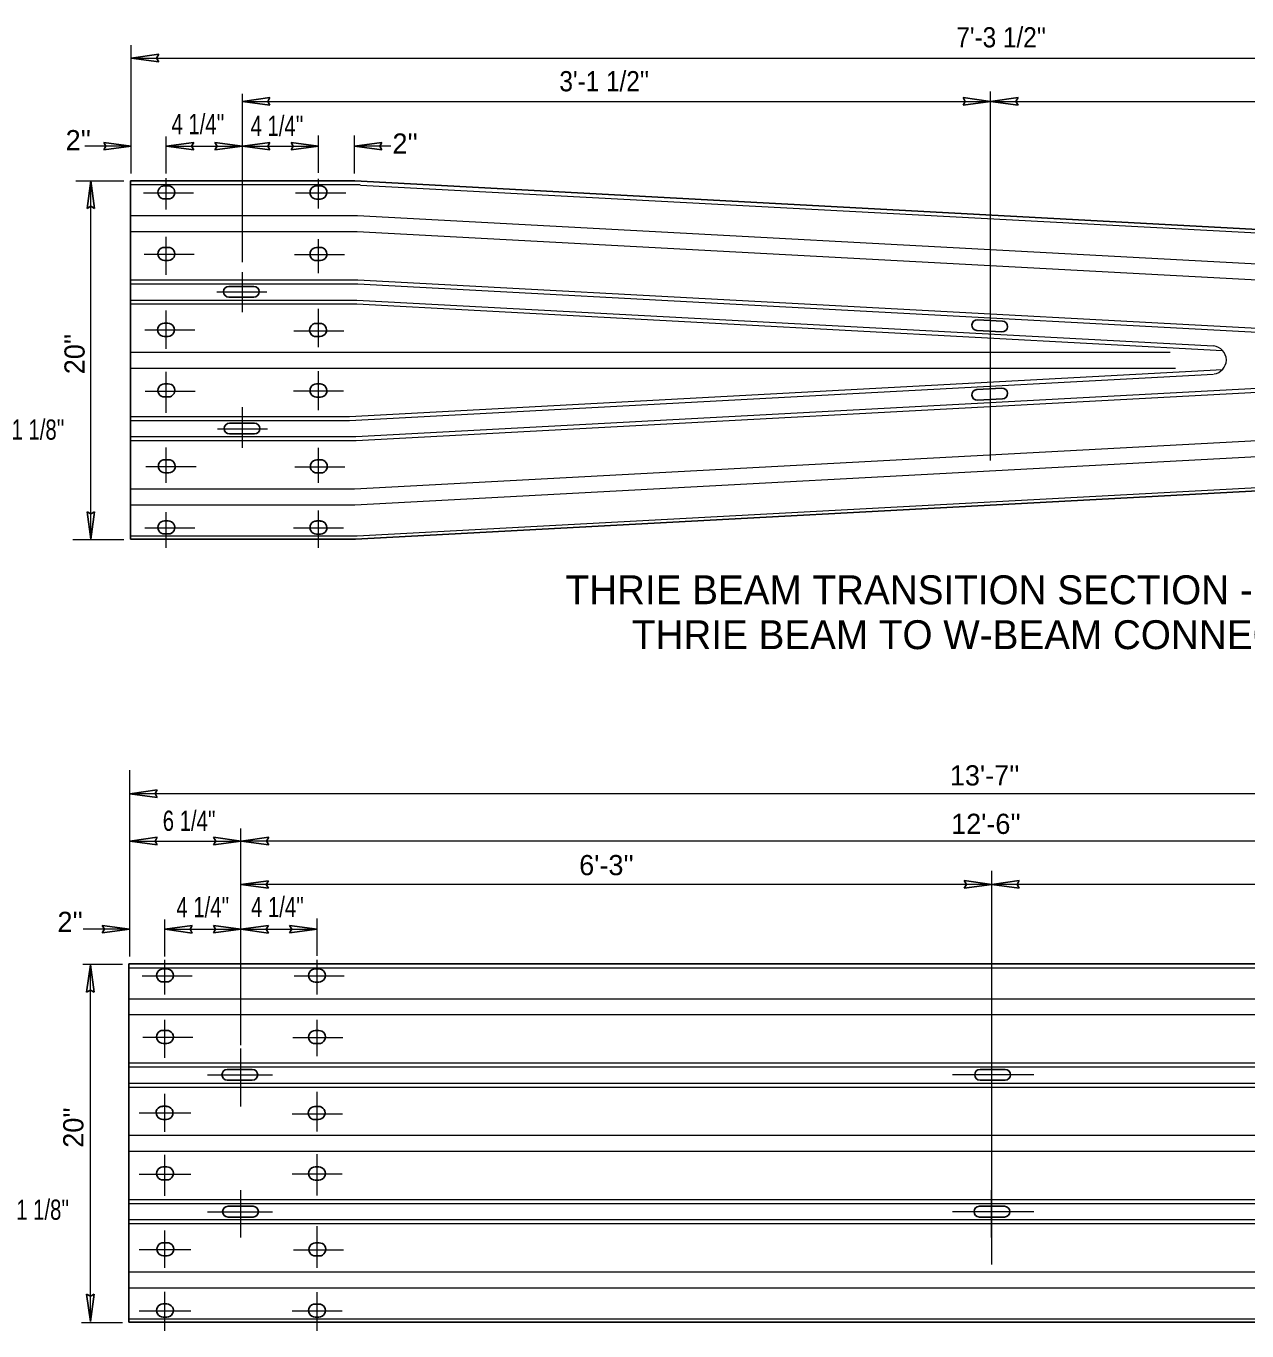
# Model space of a CAD drawing. Extents: x 650 to 1056, y -89 to 184.
# Drawn here: x 805.3 to 876.6, y 35.3 to 111.5 of the extents above; entities that cross this region are included whole.
import ezdxf

# ---------------------------------------------------------------- set-up
doc = ezdxf.new("R2010")
doc.units = 0
doc.header["$LTSCALE"] = 0.47
doc.layers.add('1', color=7, linetype='Continuous', lineweight=25)

msp = doc.modelspace()

# ---------------------------------------------------------------- linework, layer by layer
at = {"layer": '1', "lineweight": 13}
for p, q in [((811.4169, 102.8815), (811.4169, 110.3822)), ((811.4169, 109.621), (911.8329, 109.621)), ((817.9082, 97.6975), (817.9082, 107.533)), ((861.6006, 86.1209), (861.6006, 107.6602)), ((817.9082, 107.0887), (861.6006, 107.0887)), ((861.6006, 107.0887), (905.2922, 107.0887)), ((811.4169, 104.4719), (808.6963, 104.4719)), ((813.4614, 102.8807), (813.4614, 105.0472)), ((813.4614, 104.4719), (817.9082, 104.4719)), ((817.9082, 104.4719), (822.3561, 104.4719)), ((822.3561, 102.913), (822.3561, 105.097)), ((824.4489, 102.8807), (824.4489, 105.0959)), ((826.5684, 104.4719), (824.4489, 104.4719)), ((808.1829, 102.4405), (810.9846, 102.4405)), ((809.0556, 81.514), (809.0556, 102.4442)), ((824.7793, 102.2073), (811.3678, 102.2073)), ((813.4614, 100.7762), (813.4614, 102.5987)), ((822.3561, 100.8262), (822.3561, 102.5597)), ((824.8029, 102.2027), (898.7507, 98.2657)), ((812.1328, 101.7547), (815.0593, 101.7547)), ((821.0154, 101.7547), (823.9416, 101.7547)), ((811.3678, 100.4162), (824.6207, 100.4162)), ((824.6207, 100.4162), (898.7788, 96.4368)), ((811.3678, 99.4859), (824.6019, 99.4859)), ((813.4614, 96.9527), (813.4614, 99.187)), ((824.6019, 99.4859), (898.7286, 95.5083)), ((822.3561, 97.0517), (822.3561, 99.0382)), ((812.1699, 98.1662), (815.0961, 98.1662)), ((820.9412, 98.1415), (823.8669, 98.1415)), ((817.9082, 94.7875), (817.9082, 97.108)), ((811.3678, 96.6667), (824.6379, 96.6667)), ((811.3678, 96.4338), (824.6413, 96.4338)), ((824.6379, 96.6667), (898.7571, 92.6894)), ((824.6413, 96.4338), (898.7439, 92.4569)), ((811.3678, 95.4887), (824.5881, 95.4887)), ((816.4134, 95.9684), (819.3388, 95.9684)), ((824.5881, 95.4887), (874.6221, 92.8037)), ((811.3678, 95.2567), (824.5832, 95.2567)), ((813.4614, 92.632), (813.4614, 94.867)), ((822.3561, 92.7314), (822.3561, 94.9664)), ((824.5832, 95.2567), (875.1403, 92.5427)), ((812.2071, 93.7465), (815.1336, 93.7465)), ((820.9041, 93.697), (823.8294, 93.697)), ((811.3678, 92.437), (872.0931, 92.437)), ((811.3678, 91.5067), (872.4009, 91.5067)), ((824.5374, 87.5095), (898.7421, 91.498)), ((813.4614, 88.9082), (813.4614, 91.291)), ((822.3561, 89.0572), (822.3561, 91.3409)), ((824.1546, 88.6867), (875.1396, 91.4264)), ((824.1666, 88.4542), (874.6209, 91.1658)), ((824.5427, 87.277), (898.7548, 91.2655)), ((812.2228, 90.1713), (815.1489, 90.1713)), ((820.8939, 90.1837), (823.8201, 90.1837)), ((817.9082, 86.8612), (817.9082, 89.2368)), ((811.3678, 88.6867), (824.1546, 88.6867)), ((811.3678, 88.4542), (824.1666, 88.4542)), ((824.4613, 84.457), (898.7274, 88.4485)), ((816.4528, 87.9734), (819.3789, 87.9734)), ((811.3678, 87.5095), (824.5374, 87.5095)), ((811.3678, 87.277), (824.5427, 87.277)), ((824.4804, 83.5267), (898.7769, 87.52)), ((813.4614, 84.8122), (813.4614, 86.872)), ((822.3561, 84.8122), (822.3561, 86.8612)), ((812.2727, 85.7639), (815.1988, 85.7639)), ((820.9682, 85.7392), (823.8947, 85.7392)), ((824.6079, 81.7127), (898.7507, 85.6979)), ((811.3678, 84.457), (824.4613, 84.457)), ((811.3678, 83.5267), (824.4804, 83.5267)), ((813.4614, 81.0115), (813.4614, 83.0977)), ((822.3561, 81.0115), (822.3561, 83.1967)), ((811.3678, 81.7127), (824.6079, 81.7127)), ((812.2101, 82.1882), (815.1362, 82.1882)), ((820.8939, 82.1762), (823.8201, 82.1762)), ((808.0108, 81.5077), (810.9846, 81.5077)), ((811.3307, 57.1472), (811.3307, 68.0347)), ((911.7429, 66.6479), (811.3307, 66.6479)), ((817.8219, 51.9625), (817.8219, 64.6312)), ((811.3307, 63.8797), (817.8219, 63.8797)), ((861.6621, 39.1508), (861.6621, 62.1419)), ((811.3307, 58.738), (808.6101, 58.738)), ((813.3744, 57.1462), (813.3744, 59.3129)), ((813.3744, 58.738), (817.8219, 58.738)), ((817.8219, 58.738), (822.2698, 58.738)), ((822.2698, 57.1788), (822.2698, 59.3624)), ((808.5887, 56.7059), (810.8983, 56.7059)), ((809.0316, 35.8263), (809.0316, 56.7059)), ((857.9871, 56.473), (811.2816, 56.473)), ((813.3744, 54.924), (813.3744, 56.9453)), ((822.2698, 54.924), (822.2698, 56.9453)), ((911.7467, 56.473), (856.9937, 56.473)), ((812.0462, 56.02), (814.9727, 56.02)), ((820.9292, 56.02), (823.8553, 56.02)), ((811.2816, 54.682), (911.7467, 54.682)), ((811.2816, 53.752), (911.7467, 53.752)), ((813.3744, 51.2182), (813.3744, 53.4524)), ((822.2698, 51.3172), (822.2698, 53.4524)), ((812.0837, 52.4317), (815.0098, 52.4317)), ((820.8549, 52.4069), (823.7807, 52.4069)), ((817.8219, 48.3873), (817.8219, 51.7642)), ((811.2816, 50.9324), (858.0583, 50.9324)), ((811.2816, 50.6999), (858.0583, 50.6999)), ((857.6863, 50.9324), (911.7467, 50.9324)), ((857.8753, 50.6999), (911.7467, 50.6999)), ((811.2816, 49.7545), (858.0583, 49.7545)), ((815.8777, 50.2338), (819.6697, 50.2338)), ((857.4343, 49.7545), (911.7467, 49.7545)), ((864.1231, 50.2338), (859.3831, 50.2338)), ((811.2816, 49.5217), (858.0583, 49.5217)), ((813.3744, 46.8977), (813.3744, 49.1324)), ((822.2698, 46.9214), (822.2698, 49.2317)), ((857.1197, 49.5217), (911.7467, 49.5217)), ((811.8795, 48.0127), (814.8884, 48.0127)), ((820.8174, 47.962), (823.7432, 47.962)), ((811.2816, 46.7024), (911.7467, 46.7024)), ((811.2816, 45.7724), (911.7467, 45.7724)), ((813.3744, 43.1732), (813.3744, 45.5568)), ((822.2698, 43.1882), (822.2698, 45.6067)), ((811.8795, 44.4367), (814.8884, 44.4367)), ((820.8077, 44.449), (823.7334, 44.449)), ((817.8219, 40.7399), (817.8219, 43.5025)), ((861.6482, 40.7399), (861.6482, 43.5025)), ((811.2816, 42.952), (858.0583, 42.952)), ((811.2816, 42.7195), (858.0583, 42.7195)), ((855.4817, 42.7195), (911.7467, 42.7195)), ((856.5527, 42.952), (911.7467, 42.952)), ((815.8777, 42.2392), (819.6697, 42.2392)), ((864.1231, 42.2392), (859.3831, 42.2392)), ((811.2816, 41.7749), (858.0583, 41.7749)), ((811.2816, 41.5424), (858.0583, 41.5424)), ((822.2698, 38.9601), (822.2698, 41.3852)), ((856.9937, 41.5424), (911.7467, 41.5424)), ((857.0567, 41.7749), (911.7467, 41.7749)), ((813.3744, 38.9601), (813.3744, 41.1374)), ((811.8795, 40.0292), (814.8884, 40.0292)), ((820.8819, 40.0049), (823.8081, 40.0049)), ((811.2816, 38.7227), (911.7467, 38.7227)), ((811.2816, 37.7927), (911.7467, 37.7927)), ((813.3744, 35.2773), (813.3744, 37.5628)), ((822.2698, 35.2773), (822.2698, 37.5422)), ((811.2816, 35.9782), (857.9871, 35.9782)), ((811.8795, 36.454), (814.8884, 36.454)), ((820.8077, 36.4412), (823.7334, 36.4412)), ((857.6863, 35.9782), (911.7467, 35.9782)), ((808.5174, 35.773), (810.8983, 35.773))]:
    msp.add_line(p, q, dxfattribs=at)
at = {"layer": '1'}
for p, q in [((811.4169, 109.6202), (813.0212, 109.8415)), ((811.4169, 109.6202), (813.0212, 109.4002)), ((817.9082, 107.0879), (819.5128, 107.3084)), ((817.9082, 107.0879), (819.5128, 106.8674)), ((861.6006, 107.0894), (859.9963, 107.3092)), ((861.6006, 107.0894), (859.9963, 106.8689)), ((861.6006, 107.0879), (863.2044, 107.3084)), ((861.6006, 107.0879), (863.2044, 106.8674)), ((811.4169, 104.473), (809.8123, 104.6932)), ((811.4169, 104.473), (809.8123, 104.2525)), ((813.4614, 104.4712), (815.0646, 104.6924)), ((813.4614, 104.4712), (815.0646, 104.2514)), ((817.9082, 104.473), (816.3039, 104.6932)), ((817.9082, 104.473), (816.3039, 104.2525)), ((817.9082, 104.4712), (819.5128, 104.6924)), ((817.9082, 104.4712), (819.5128, 104.2514)), ((822.3561, 104.473), (820.7522, 104.6932)), ((822.3561, 104.473), (820.7522, 104.2525)), ((824.4489, 104.4712), (826.0536, 104.6924)), ((824.4489, 104.4712), (826.0536, 104.2514)), ((809.0544, 102.4442), (808.8347, 100.8397)), ((809.0544, 102.4442), (809.2753, 100.8397)), ((811.3678, 102.4442), (824.4489, 102.4442)), ((811.3678, 81.514), (811.3678, 102.4442)), ((813.3632, 102.1597), (813.5837, 102.1597)), ((822.2417, 102.1529), (822.4622, 102.1529)), ((824.4714, 102.4442), (898.7514, 98.458)), ((813.3557, 101.3932), (813.5796, 101.3932)), ((822.2346, 101.386), (822.4584, 101.386)), ((813.3557, 98.566), (813.5796, 98.566)), ((822.2346, 98.5592), (822.4584, 98.5592)), ((813.3632, 97.7995), (813.5837, 97.7995)), ((822.2417, 97.7927), (822.4622, 97.7927)), ((817.1132, 96.2867), (818.5731, 96.2867)), ((817.1132, 95.6587), (818.5731, 95.6587)), ((813.3347, 94.129), (813.5578, 94.129)), ((822.2128, 94.1222), (822.4367, 94.1222)), ((860.8341, 94.3364), (862.2913, 94.2584)), ((813.3422, 93.3625), (813.5627, 93.3625)), ((822.2203, 93.3554), (822.4412, 93.3554)), ((860.8003, 93.7094), (862.2576, 93.631)), ((813.3557, 90.5939), (813.5796, 90.5939)), ((822.2346, 90.5867), (822.4584, 90.5867)), ((860.8003, 90.2594), (862.2576, 90.3377)), ((813.3632, 89.827), (813.5837, 89.827)), ((822.2417, 89.8199), (822.4622, 89.8199)), ((860.8341, 89.6328), (862.2913, 89.7107)), ((817.1537, 88.2914), (818.6132, 88.2914)), ((817.1537, 87.6637), (818.6132, 87.6637)), ((813.3774, 86.1632), (813.6009, 86.1632)), ((822.2563, 86.1562), (822.4798, 86.1562)), ((813.3849, 85.3967), (813.6054, 85.3967)), ((822.2634, 85.3897), (822.4847, 85.3897)), ((824.5206, 81.514), (898.7488, 85.5037)), ((809.0563, 81.514), (808.8354, 83.1183)), ((809.0563, 81.514), (809.2764, 83.1183)), ((813.3557, 82.5899), (813.5796, 82.5899)), ((822.2346, 82.5828), (822.4584, 82.5828)), ((813.3632, 81.8234), (813.5837, 81.8234)), ((822.2417, 81.8162), (822.4622, 81.8162)), ((811.3678, 81.514), (824.5206, 81.514)), ((811.3307, 66.6547), (812.9349, 66.8747)), ((811.3307, 66.6547), (812.9349, 66.4338)), ((811.3307, 63.8857), (812.9349, 64.1065)), ((817.8257, 63.8857), (816.2214, 64.1065)), ((817.8377, 63.8857), (819.4419, 64.1065)), ((811.3307, 63.8857), (812.9349, 63.6655)), ((817.8257, 63.8857), (816.2214, 63.6655)), ((817.8377, 63.8857), (819.4419, 63.6655)), ((817.8219, 61.3532), (819.4266, 61.5742)), ((817.8219, 61.3532), (819.4266, 61.1332)), ((861.6621, 61.354), (860.0575, 61.5748)), ((861.6621, 61.354), (860.0575, 61.1338)), ((861.6621, 61.354), (863.2668, 61.5748)), ((861.6621, 61.354), (863.2668, 61.1338)), ((811.3307, 58.7387), (809.7261, 58.9585)), ((811.3307, 58.7387), (809.7261, 58.5182)), ((813.3744, 58.7372), (814.9783, 58.9577)), ((813.3744, 58.7372), (814.9783, 58.5167)), ((817.8219, 58.7387), (816.2177, 58.9585)), ((817.8219, 58.7387), (816.2177, 58.5182)), ((817.8219, 58.7372), (819.4266, 58.9577)), ((817.8219, 58.7372), (819.4266, 58.5167)), ((822.2698, 58.7387), (820.6659, 58.9585)), ((822.2698, 58.7387), (820.6659, 58.5182)), ((809.0308, 56.6632), (808.8111, 55.0585)), ((809.0308, 56.6632), (809.2513, 55.0585)), ((811.2816, 35.7794), (811.2816, 56.7097)), ((811.2816, 56.7097), (858.1273, 56.7097)), ((813.2766, 56.4254), (813.4971, 56.4254)), ((822.1554, 56.4179), (822.3759, 56.4179)), ((858.0643, 56.7097), (911.7467, 56.7097)), ((813.2691, 55.6589), (813.4929, 55.6589)), ((822.1479, 55.6514), (822.3714, 55.6514)), ((813.2691, 52.8317), (813.4929, 52.8317)), ((822.1479, 52.825), (822.3714, 52.825)), ((813.2766, 52.0652), (813.4971, 52.0652)), ((822.1554, 52.0585), (822.3759, 52.0585)), ((817.0273, 50.5522), (818.4864, 50.5522)), ((862.4428, 50.5522), (860.9837, 50.5522)), ((817.0273, 49.9244), (818.4864, 49.9244)), ((862.4428, 49.9244), (860.9837, 49.9244)), ((813.2481, 48.3944), (813.4716, 48.3944)), ((822.1262, 48.3873), (822.3508, 48.3873)), ((813.2556, 47.6279), (813.4761, 47.6279)), ((822.1337, 47.6208), (822.3542, 47.6208)), ((813.2691, 44.8589), (813.4929, 44.8589)), ((822.1479, 44.8517), (822.3714, 44.8517)), ((813.2766, 44.0924), (813.4971, 44.0924)), ((822.1554, 44.0857), (822.3759, 44.0857)), ((817.0671, 42.5575), (818.5266, 42.5575)), ((817.0671, 41.9294), (818.5266, 41.9294)), ((862.4031, 42.5575), (860.9436, 42.5575)), ((862.4031, 41.9294), (860.9436, 41.9294)), ((813.2912, 40.429), (813.5151, 40.429)), ((822.1701, 40.4219), (822.3936, 40.4219)), ((813.2987, 39.6625), (813.5192, 39.6625)), ((822.1776, 39.6554), (822.3973, 39.6554)), ((809.0331, 35.8263), (808.8122, 37.4309)), ((809.0331, 35.8263), (809.2528, 37.4309)), ((813.2691, 36.8552), (813.4929, 36.8552)), ((822.1479, 36.8482), (822.3714, 36.8482)), ((813.2766, 36.0892), (813.4971, 36.0892)), ((822.1554, 36.082), (822.3759, 36.082)), ((811.2816, 35.7794), (857.9871, 35.7794)), ((857.0567, 35.7794), (911.7467, 35.7794))]:
    msp.add_line(p, q, dxfattribs=at)
for points in [[(813.0212, 109.8415), (812.8967, 109.6184), (813.0212, 109.4002)], [(819.5128, 107.3084), (819.3883, 107.0853), (819.5128, 106.8674)], [(859.9963, 106.8689), (860.1204, 107.0917), (859.9963, 107.3092)], [(863.2044, 107.3084), (863.0796, 107.0853), (863.2044, 106.8674)], [(809.8123, 104.2525), (809.9372, 104.476), (809.8123, 104.6932)], [(815.0646, 104.6924), (814.9404, 104.4693), (815.0646, 104.2514)], [(816.3039, 104.2525), (816.4288, 104.476), (816.3039, 104.6932)], [(819.5128, 104.6924), (819.3883, 104.4693), (819.5128, 104.2514)], [(820.7522, 104.2525), (820.8759, 104.476), (820.7522, 104.6932)], [(826.0536, 104.6924), (825.9287, 104.4693), (826.0536, 104.2514)], [(809.2753, 100.8397), (809.0522, 100.9645), (808.8347, 100.8397)], [(808.8354, 83.1183), (809.0586, 82.9937), (809.2764, 83.1183)], [(812.9349, 66.4338), (812.8101, 66.6569), (812.9349, 66.8747)], [(812.9349, 64.1065), (812.8101, 63.8834), (812.9349, 63.6655)], [(816.2214, 64.1065), (816.3463, 63.8834), (816.2214, 63.6655)], [(819.4419, 64.1065), (819.3171, 63.8834), (819.4419, 63.6655)], [(819.4266, 61.5742), (819.3017, 61.351), (819.4266, 61.1332)], [(860.0575, 61.5748), (860.1827, 61.3517), (860.0575, 61.1338)], [(863.2668, 61.5748), (863.1415, 61.3517), (863.2668, 61.1338)], [(809.7261, 58.5182), (809.8506, 58.741), (809.7261, 58.9585)], [(814.9783, 58.9577), (814.8542, 58.7342), (814.9783, 58.5167)], [(816.2177, 58.5182), (816.3426, 58.741), (816.2177, 58.9585)], [(819.4266, 58.9577), (819.3017, 58.7342), (819.4266, 58.5167)], [(820.6659, 58.5182), (820.7897, 58.741), (820.6659, 58.9585)], [(809.2513, 55.0585), (809.0289, 55.1834), (808.8111, 55.0585)], [(808.8122, 37.4309), (809.0357, 37.306), (809.2528, 37.4309)]]:
    msp.add_lwpolyline(points, dxfattribs=at)
at = {"layer": '1', "lineweight": 13}
for points in [[(911.7429, 63.8867), (905.2416, 63.8867), (817.8219, 63.8867)], [(905.2416, 61.354), (861.6621, 61.354), (817.8219, 61.354)]]:
    msp.add_lwpolyline(points, dxfattribs=at)
at = {"layer": '1'}
for centre, start, end in [((813.3589, 101.7767), 89.39311, 270.08389), ((813.5794, 101.7767), 268.21936, 89.39311), ((822.2375, 101.7697), 89.39311, 270.08389), ((822.458, 101.7697), 268.21936, 89.39311), ((813.3589, 98.1823), 89.91611, 270.60689), ((813.5794, 98.1823), 270.60689, 91.78064), ((822.2375, 98.1753), 89.91611, 270.60689), ((822.458, 98.1753), 270.60689, 91.78064), ((813.3375, 93.7451), 89.91611, 270.60689), ((813.558, 93.7451), 270.60689, 91.78064), ((822.2161, 93.7381), 89.91611, 270.60689), ((822.4366, 93.7381), 270.60689, 91.78064), ((813.3589, 90.2097), 89.91611, 270.60689), ((813.5794, 90.2097), 270.60689, 91.78064), ((822.2375, 90.2027), 89.91611, 270.60689), ((822.458, 90.2027), 270.60689, 91.78064), ((813.3807, 85.7795), 89.91611, 270.60689), ((813.6012, 85.7795), 270.60689, 91.78064), ((822.2594, 85.7725), 89.91611, 270.60689), ((822.4798, 85.7725), 270.60689, 91.78064), ((813.3589, 82.206), 89.91611, 270.60689), ((813.5794, 82.206), 270.60689, 91.78064), ((822.2375, 82.199), 89.91611, 270.60689), ((822.458, 82.199), 270.60689, 91.78064), ((813.2724, 56.0422), 89.39311, 270.08389), ((813.4928, 56.0422), 268.21936, 89.39311), ((822.151, 56.0352), 89.39311, 270.08389), ((822.3715, 56.0352), 268.21936, 89.39311), ((813.2724, 52.4478), 89.91611, 270.60689), ((813.4928, 52.4478), 270.60689, 91.78064), ((822.151, 52.4408), 89.91611, 270.60689), ((822.3715, 52.4408), 270.60689, 91.78064), ((813.251, 48.0106), 89.91611, 270.60689), ((813.4714, 48.0106), 270.60689, 91.78064), ((822.1296, 48.0036), 89.91611, 270.60689), ((822.3501, 48.0036), 270.60689, 91.78064), ((813.2724, 44.4752), 89.91611, 270.60689), ((813.4928, 44.4752), 270.60689, 91.78064), ((822.151, 44.4682), 89.91611, 270.60689), ((822.3715, 44.4682), 270.60689, 91.78064), ((813.2942, 40.045), 89.91611, 270.60689), ((813.5147, 40.045), 270.60689, 91.78064), ((822.1729, 40.038), 89.91611, 270.60689), ((822.3933, 40.038), 270.60689, 91.78064), ((813.2724, 36.4715), 89.91611, 270.60689), ((813.4928, 36.4715), 270.60689, 91.78064), ((822.151, 36.4645), 89.91611, 270.60689), ((822.3715, 36.4645), 270.60689, 91.78064)]:
    msp.add_arc(centre, 0.3828, start, end, dxfattribs=at)
at = {"layer": '1', "lineweight": 13}
for centre, start, end in [((874.5266, 91.9701), 1.65554, 83.46466), ((874.5266, 92), 278.36794, 358.34446)]:
    msp.add_arc(centre, 0.8392, start, end, dxfattribs=at)
at = {"layer": '1'}
for centre, major_axis in [((817.1131, 95.9725), (-0.314, 0)), ((818.5723, 95.9725), (0.314, 0)), ((860.8168, 94.0233), (-0.3135, 0.0168)), ((862.274, 93.9452), (0.3135, -0.0168)), ((860.8168, 89.9457), (-0.3135, -0.0168)), ((862.274, 90.0238), (0.3135, 0.0168)), ((817.1531, 87.9776), (-0.314, 0)), ((818.6123, 87.9776), (0.314, 0)), ((817.0266, 50.238), (-0.314, 0)), ((818.4858, 50.238), (0.314, 0)), ((860.9843, 50.238), (-0.314, 0)), ((862.4435, 50.238), (0.314, 0)), ((817.0666, 42.2431), (-0.314, 0)), ((818.5258, 42.2431), (0.314, 0)), ((860.9443, 42.2431), (-0.314, 0)), ((862.4035, 42.2431), (0.314, 0))]:
    msp.add_ellipse(centre, major_axis=major_axis, ratio=0.999978, start_param=4.712389, end_param=7.8539816, dxfattribs=at)

# ---------------------------------------------------------------- texts
for s, width, p in [("7'-3 1/2''", 0.9, (859.5977, 110.2442)), ("3'-1 1/2''", 0.9, (836.4178, 107.6778)), ("4 1/4''", 0.75, (813.7678, 105.1754)), ("4 1/4''", 0.75, (818.3856, 105.0692)), ("1 1/8''", 0.75, (804.4281, 87.3307)), ("6 1/4''", 0.75, (813.2544, 64.4827)), ("4 1/4''", 0.75, (814.0524, 59.4367)), ("4 1/4''", 0.75, (818.4111, 59.4487)), ("1 1/8''", 0.75, (804.7011, 41.7671))]:
    msp.add_text(s, height=1.181, dxfattribs=dict(at, width=width)).set_placement(p)
for s, height, p in [("2''", 1.181, (807.5829, 104.2338)), ("2''", 1.181, (826.6693, 104.0369)), ('THRIE BEAM TRANSITION SECTION - SYMETRIC', 1.688, (836.7741, 77.7202)), ('THRIE BEAM TO W-BEAM CONNECTION', 1.688, (840.6501, 75.0974)), ("13'-7''", 1.181, (859.2197, 67.1347)), ("12'-6''", 1.181, (859.2924, 64.303)), ("6'-3''", 1.181, (837.5736, 61.894)), ("2''", 1.181, (807.1074, 58.5764))]:
    msp.add_text(s, height=height, dxfattribs=at).set_placement(p)
for p in [(808.6944, 91.1552), (808.6228, 45.9757)]:
    msp.add_text("20''", height=1.181, rotation=90, dxfattribs=at).set_placement(p)

doc.saveas('drawing.dxf')
